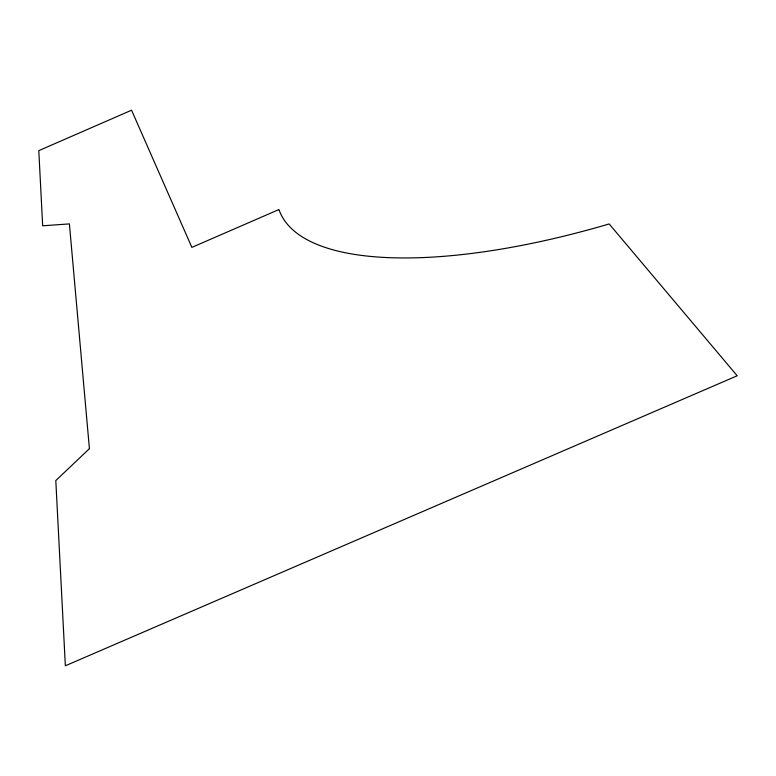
<?xml version="1.0" encoding="UTF-8"?>
<svg xmlns="http://www.w3.org/2000/svg" width="776" height="776" viewBox="0 0 776 776"><rect width="100%" height="100%" fill="white"/><g stroke="black" fill="none" stroke-linecap="round" stroke-linejoin="round"><path stroke-width="1.16" d="M89.415 448.693L55.804 480.577L65.349 665.789L737.2 375.778L609.16 223.944A372.247 127.788 -20 0 1 278.953 209.549L191.876 247.379L131.561 110.211L38.8 150.641L42.67 225.797L69.403 223.895L89.415 448.693"/></g></svg>
